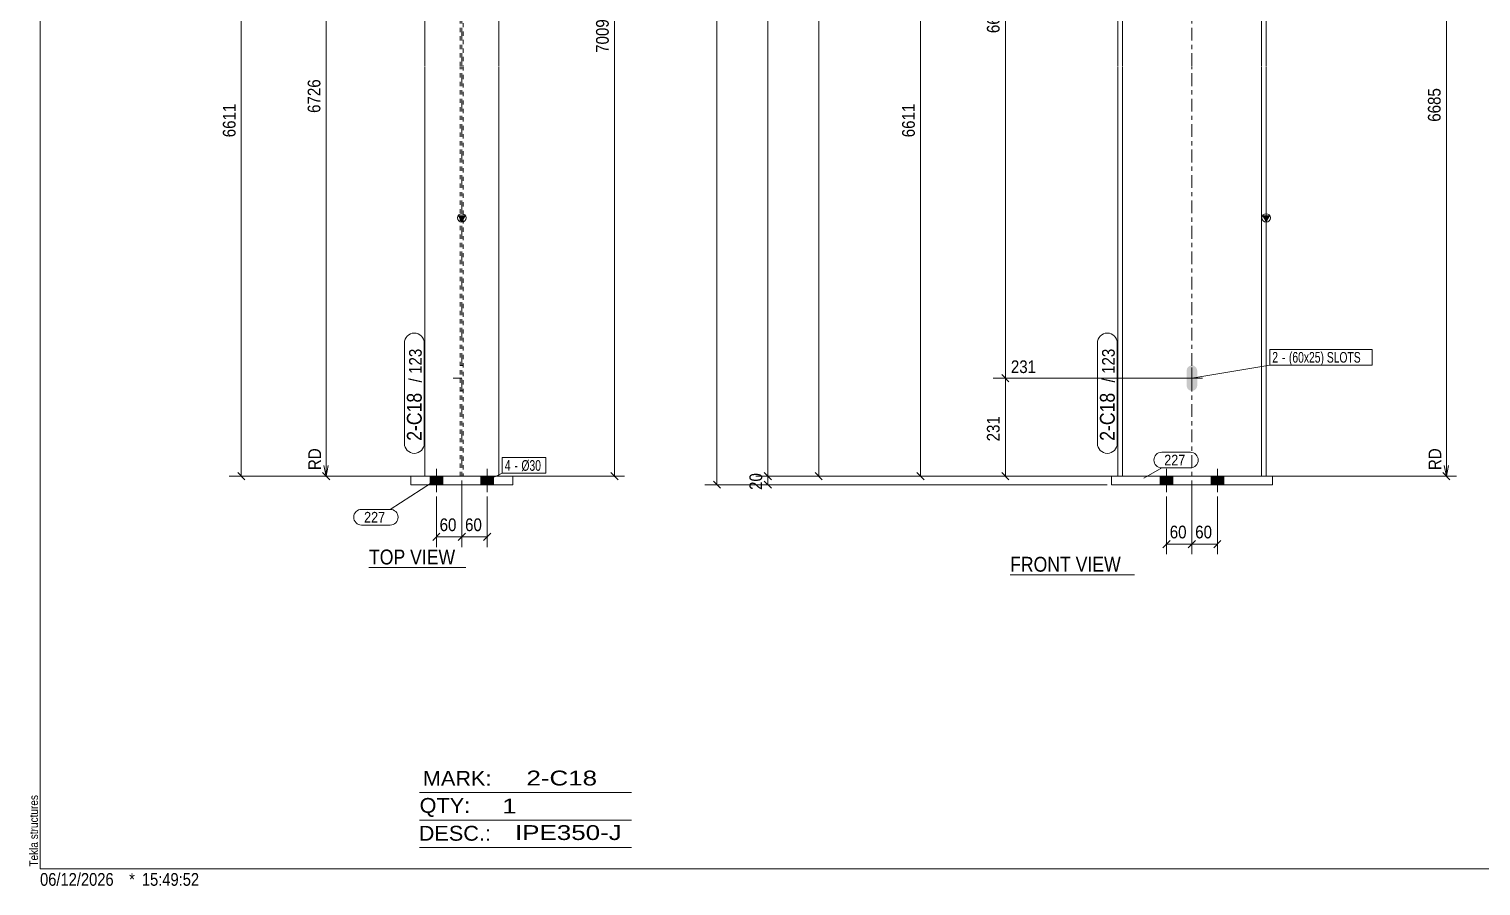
# Model space of a CAD drawing. Header units: millimetres. Extents: x 2 to 579, y 1 to 405.
# Drawn here: x 2.4 to 344.8, y 1 to 203 of the extents above; entities that cross this region are included whole.
import ezdxf

# ---------------------------------------------------------------- set-up
doc = ezdxf.new("R2010")
doc.units = ezdxf.units.MM
for name, pattern in [('XKITLINE00', [0]), ('XKITLINE01', [4, 1, -1, 1, -1]), ('XKITLINE02', [4, 2, -2]), ('XKITLINE03', [6, 3, -1, 1, -1])]:
    doc.linetypes.add(name, pattern=pattern)
for name, color, linetype, lineweight in [('Bolt', 3, 'Continuous', 0), ('BoltMark', 7, 'Continuous', 0), ('Dimensions', 7, 'Continuous', 0), ('DrawingSheet', 5, 'Continuous', 0), ('OtherObjectType', 7, 'Continuous', 0), ('Part', 2, 'Continuous', 0), ('PartMark', 7, 'Continuous', 0)]:
    doc.layers.add(name, color=color, linetype=linetype, lineweight=lineweight)
doc.styles.add('ARIAL', font='ARIAL.TTF')
doc.styles.add('ARIAL_NARROW', font='ARIALN.TTF')

# ---------------------------------------------------------------- blocks, each defined once
blk = doc.blocks.new('*A2')
at = {"layer": 'Bolt'}
for points in [[(277.1, 289.37), (276.63, 289.27), (276.15, 289.37), (275.74, 289.64), (275.47, 290.04), (275.38, 290.52), (275.38, 294.02), (275.47, 294.5), (275.74, 294.91), (276.15, 295.18), (276.63, 295.27), (277.1, 295.18), (277.51, 294.91), (277.78, 294.5), (277.88, 294.02), (277.88, 290.52), (277.78, 290.04), (277.51, 289.64)], [(277.1, 117.77), (276.63, 117.67), (276.15, 117.77), (275.74, 118.04), (275.47, 118.45), (275.38, 118.92), (275.38, 122.42), (275.47, 122.9), (275.74, 123.31), (276.15, 123.58), (276.63, 123.67), (277.1, 123.58), (277.51, 123.31), (277.78, 122.9), (277.88, 122.42), (277.88, 118.92), (277.78, 118.45), (277.51, 118.04)]]:
    blk.add_hatch(color=3, dxfattribs=at).paths.add_polyline_path(points, flags=17)
at = {"layer": 'Bolt', "color": 3, "linetype": 'XKITLINE00', "lineweight": 0}
for p, q in [((276.63, 294.77), (276.63, 289.77)), ((279.13, 292.27), (274.13, 292.27)), ((279.13, 120.67), (274.13, 120.67)), ((276.63, 123.17), (276.63, 118.17))]:
    blk.add_line(p, q, dxfattribs=at)
blk = doc.blocks.new('*A5')
at = {"layer": 'Bolt'}
for points in [[(272.13, 97.55), (272.13, 95.55), (269.13, 95.55), (269.13, 97.55)], [(272.13, 97.55), (272.13, 95.55), (269.13, 95.55), (269.13, 97.55)], [(284.13, 97.55), (284.13, 95.55), (281.13, 95.55), (281.13, 97.55)], [(284.13, 97.55), (284.13, 95.55), (281.13, 95.55), (281.13, 97.55)]]:
    blk.add_hatch(color=3, dxfattribs=at).paths.add_polyline_path(points, flags=17)
at = {"layer": 'Bolt', "color": 3, "linetype": 'XKITLINE00', "lineweight": 0}
for p, q in [((270.63, 99.3), (270.63, 93.8)), ((270.63, 99.3), (270.63, 93.8)), ((282.63, 99.3), (282.63, 93.8)), ((282.63, 99.3), (282.63, 93.8)), ((269.13, 97.55), (269.13, 95.55)), ((269.13, 97.55), (269.13, 95.55)), ((272.13, 97.55), (272.13, 95.55)), ((272.13, 97.55), (272.13, 95.55)), ((281.13, 97.55), (281.13, 95.55)), ((281.13, 97.55), (281.13, 95.55)), ((284.13, 97.55), (284.13, 95.55)), ((284.13, 97.55), (284.13, 95.55))]:
    blk.add_line(p, q, dxfattribs=at)
blk = doc.blocks.new('*A8')
at = {"layer": 'Part'}
blk.add_hatch(color=2, dxfattribs=at).paths.add_polyline_path([(293.33, 158.95), (294.93, 158.95), (294.13, 157.55)], flags=17)
at = {"layer": 'Part', "color": 7, "linetype": 'XKITLINE03', "lineweight": 0}
for p, q in [((276.63, 194.27), (276.63, 346.67)), ((276.63, 87.55), (276.63, 194.17))]:
    blk.add_line(p, q, dxfattribs=at)
at = {"layer": 'Part', "color": 2, "linetype": 'XKITLINE00', "lineweight": 0}
for p, q in [((260.23, 338.4), (259.13, 338.52)), ((259.13, 338.52), (259.13, 194.27)), ((260.23, 338.4), (260.23, 307.07)), ((293.03, 334.94), (293.03, 307.07)), ((293.03, 334.94), (294.13, 334.82)), ((294.13, 334.82), (294.13, 194.27)), ((260.23, 306.07), (260.23, 194.27)), ((293.03, 306.07), (293.03, 194.27)), ((259.13, 194.17), (259.13, 97.55)), ((260.23, 194.17), (260.23, 97.55)), ((293.03, 194.17), (293.03, 97.55)), ((294.13, 194.17), (294.13, 97.55)), ((294.13, 157.55), (293.33, 158.95)), ((293.33, 158.95), (294.93, 158.95)), ((294.93, 158.95), (294.13, 157.55))]:
    blk.add_line(p, q, dxfattribs=at)
at = {"layer": 'Part', "color": 7, "linetype": 'XKITLINE01', "lineweight": 0}
for p, q in [((293.03, 334.94), (260.23, 338.4)), ((260.23, 307.07), (260.23, 306.07)), ((293.03, 307.07), (293.03, 306.07)), ((294.13, 97.55), (259.13, 97.55))]:
    blk.add_line(p, q, dxfattribs=at)
at = {"layer": 'Part', "color": 2, "linetype": 'XKITLINE00', "lineweight": 0}
blk.add_circle((294.13, 158.45), 1, dxfattribs=at)
blk = doc.blocks.new('*A9')
at = {"layer": 'Part', "color": 2, "linetype": 'XKITLINE00', "lineweight": 0}
for p, q in [((295.63, 97.55), (257.63, 97.55)), ((257.63, 97.55), (257.63, 95.55)), ((295.63, 97.55), (295.63, 95.55)), ((295.63, 95.55), (257.63, 95.55))]:
    blk.add_line(p, q, dxfattribs=at)
blk = doc.blocks.new('*A16')
at = {"layer": 'Bolt', "color": 3, "linetype": 'XKITLINE02', "lineweight": 0}
for p, q in [((104.1, 295.27), (104.8, 295.27)), ((102.45, 292.27), (106.45, 292.27)), ((104.1, 289.27), (104.8, 289.27)), ((104.1, 123.67), (104.8, 123.67)), ((102.45, 120.67), (106.45, 120.67)), ((104.1, 117.67), (104.8, 117.67))]:
    blk.add_line(p, q, dxfattribs=at)
blk = doc.blocks.new('*A19')
at = {"layer": 'Bolt'}
for points in [[(99.95, 97.55), (99.95, 95.55), (96.95, 95.55), (96.95, 97.55)], [(99.95, 97.55), (99.95, 95.55), (96.95, 95.55), (96.95, 97.55)], [(111.95, 97.55), (111.95, 95.55), (108.95, 95.55), (108.95, 97.55)], [(111.95, 97.55), (111.95, 95.55), (108.95, 95.55), (108.95, 97.55)]]:
    blk.add_hatch(color=3, dxfattribs=at).paths.add_polyline_path(points, flags=17)
at = {"layer": 'Bolt', "color": 3, "linetype": 'XKITLINE00', "lineweight": 0}
for p, q in [((98.45, 99.3), (98.45, 93.8)), ((98.45, 99.3), (98.45, 93.8)), ((110.45, 99.3), (110.45, 93.8)), ((110.45, 99.3), (110.45, 93.8)), ((96.95, 97.55), (96.95, 95.55)), ((96.95, 97.55), (96.95, 95.55)), ((99.95, 97.55), (99.95, 95.55)), ((99.95, 97.55), (99.95, 95.55)), ((108.95, 97.55), (108.95, 95.55)), ((108.95, 97.55), (108.95, 95.55)), ((111.95, 97.55), (111.95, 95.55)), ((111.95, 97.55), (111.95, 95.55))]:
    blk.add_line(p, q, dxfattribs=at)
blk = doc.blocks.new('*A22')
at = {"layer": 'Part'}
blk.add_hatch(color=2, dxfattribs=at).paths.add_polyline_path([(103.65, 158.95), (105.25, 158.95), (104.45, 157.55)], flags=17)
at = {"layer": 'Part', "color": 7, "linetype": 'XKITLINE03', "lineweight": 0}
for p, q in [((104.45, 194.27), (104.45, 346.67)), ((104.45, 87.55), (104.45, 194.17))]:
    blk.add_line(p, q, dxfattribs=at)
at = {"layer": 'Part', "color": 2, "linetype": 'XKITLINE00', "lineweight": 0}
for p, q in [((113.2, 338.52), (95.7, 338.52)), ((95.7, 338.52), (95.7, 194.27)), ((113.2, 194.27), (113.2, 338.52)), ((95.7, 194.17), (95.7, 97.55)), ((113.2, 97.55), (113.2, 194.17)), ((104.45, 157.55), (103.65, 158.95)), ((103.65, 158.95), (105.25, 158.95)), ((105.25, 158.95), (104.45, 157.55))]:
    blk.add_line(p, q, dxfattribs=at)
at = {"layer": 'Part', "color": 7, "linetype": 'XKITLINE01', "lineweight": 0}
for p, q in [((104.1, 338.4), (95.7, 338.4)), ((104.1, 194.27), (104.1, 338.4)), ((104.8, 338.4), (104.8, 194.27)), ((104.8, 338.4), (113.2, 338.4)), ((104.1, 334.94), (95.7, 334.94)), ((95.7, 334.82), (113.2, 334.82)), ((104.8, 334.94), (113.2, 334.94)), ((104.1, 97.55), (104.1, 194.17)), ((104.8, 194.17), (104.8, 97.55)), ((95.7, 97.55), (113.2, 97.55))]:
    blk.add_line(p, q, dxfattribs=at)
at = {"layer": 'Part', "color": 2, "linetype": 'XKITLINE00', "lineweight": 0}
blk.add_circle((104.45, 158.45), 1, dxfattribs=at)
blk = doc.blocks.new('*A23')
at = {"layer": 'Part', "color": 2, "linetype": 'XKITLINE00', "lineweight": 0}
for p, q in [((92.45, 95.55), (92.45, 97.55)), ((92.45, 97.55), (116.45, 97.55)), ((116.45, 97.55), (116.45, 95.55)), ((116.45, 95.55), (92.45, 95.55))]:
    blk.add_line(p, q, dxfattribs=at)
blk = doc.blocks.new('*A33')
at = {"layer": 'DrawingSheet', "color": 5, "linetype": 'XKITLINE00', "lineweight": 0}
for p, q in [((5, 405), (5, 5)), ((5, 5), (579, 5))]:
    blk.add_line(p, q, dxfattribs=at)
at = {"layer": 'DrawingSheet', "color": 5, "style": 'ARIAL', "width": 0.85}
blk.add_text('Tekla structures', height=2, rotation=90, dxfattribs=at).set_placement((4.5, 5.5))
blk = doc.blocks.new('*A37')
at = {"layer": 'OtherObjectType', "color": 6, "linetype": 'XKITLINE00', "lineweight": 0}
for p, q in [((94.5, 23), (144.5, 23)), ((94.5, 16.5), (144.5, 16.5)), ((94.5, 10), (144.5, 10))]:
    blk.add_line(p, q, dxfattribs=at)
at = {"layer": 'OtherObjectType', "color": 6, "style": 'ARIAL_NARROW'}
for s, width, p in [('MARK:', 1.275, (95.27, 24.58)), ('2-C18', 1.525501, (119.69, 24.65)), ('QTY:', 1.275, (94.5, 18.19)), ('1', 1.525501, (113.99, 18.05)), ('DESC.:', 1.275, (94.29, 11.63)), ('IPE350-J', 1.525501, (117, 11.79))]:
    blk.add_text(s, height=3.5, dxfattribs=dict(at, width=width)).set_placement(p)
blk = doc.blocks.new('*A40')
at = {"layer": 'OtherObjectType', "color": 7, "style": 'ARIAL_NARROW', "width": 1.008832}
for s, p in [('06/12/2026', (4.99, 1)), ('*', (26, 1)), ('15:49:52', (29, 1))]:
    blk.add_text(s, height=3, dxfattribs=at).set_placement(p)
blk = doc.blocks.new('*A41')
at = {"layer": 'Dimensions', "color": 7, "linetype": 'XKITLINE00', "lineweight": 0}
for p, q in [((272.04, 356.15), (161.78, 356.15)), ((163.78, 357), (165.47, 355.31)), ((164.63, 95.55), (164.63, 356.15)), ((163.78, 96.4), (165.47, 94.7)), ((256.63, 95.55), (161.78, 95.55))]:
    blk.add_line(p, q, dxfattribs=at)
at = {"layer": 'Dimensions', "color": 3}
for p in [(164.63, 356.15), (164.63, 95.55)]:
    blk.add_point(p, dxfattribs=at)
at = {"layer": 'Dimensions', "color": 3, "style": 'ARIAL', "width": 0.85}
blk.add_text('7530', height=3, rotation=90.0002, dxfattribs=at).set_placement((163.28, 221.4))
blk = doc.blocks.new('*A42')
at = {"layer": 'Dimensions', "color": 7, "linetype": 'XKITLINE00', "lineweight": 0}
for p, q in [((258.13, 97.55), (173.78, 97.55)), ((175.78, 98.4), (177.47, 96.7)), ((175.78, 96.4), (177.47, 94.7)), ((176.63, 95.55), (176.63, 97.55)), ((256.63, 95.55), (173.78, 95.55))]:
    blk.add_line(p, q, dxfattribs=at)
at = {"layer": 'Dimensions', "color": 3}
for p in [(176.63, 97.55), (176.63, 95.55)]:
    blk.add_point(p, dxfattribs=at)
at = {"layer": 'Dimensions', "color": 3, "style": 'ARIAL', "width": 0.85}
blk.add_text('20', height=3, rotation=90.0002, dxfattribs=at).set_placement((175.28, 94.32))
blk = doc.blocks.new('*A43')
at = {"layer": 'Dimensions', "color": 7, "linetype": 'XKITLINE00', "lineweight": 0}
for p, q in [((175.78, 339.37), (177.47, 337.67)), ((258.13, 338.52), (173.78, 338.52)), ((176.63, 97.55), (176.63, 338.52)), ((258.13, 97.55), (173.78, 97.55)), ((175.78, 98.4), (177.47, 96.7))]:
    blk.add_line(p, q, dxfattribs=at)
at = {"layer": 'Dimensions', "color": 3}
for p in [(176.63, 338.52), (176.63, 97.55)]:
    blk.add_point(p, dxfattribs=at)
at = {"layer": 'Dimensions', "color": 3, "style": 'ARIAL', "width": 0.85}
blk.add_text('7334', height=3, rotation=90.0002, dxfattribs=at).set_placement((175.28, 213.58))
blk = doc.blocks.new('*A45')
at = {"layer": 'Dimensions', "color": 7, "linetype": 'XKITLINE00', "lineweight": 0}
for p, q in [((187.78, 339.1), (189.47, 337.41)), ((270.15, 338.25), (185.78, 338.25)), ((188.63, 97.55), (188.63, 338.25)), ((258.13, 97.55), (185.78, 97.55)), ((187.78, 98.4), (189.47, 96.7))]:
    blk.add_line(p, q, dxfattribs=at)
at = {"layer": 'Dimensions', "color": 3}
for p in [(188.63, 338.25), (188.63, 97.55)]:
    blk.add_point(p, dxfattribs=at)
at = {"layer": 'Dimensions', "color": 3, "style": 'ARIAL', "width": 0.85}
blk.add_text('7331', height=3, dxfattribs=at).set_placement((189.93, 339.45))
blk.add_text('7331', height=3, rotation=90.0002, dxfattribs=at).set_placement((187.28, 213.45))
blk = doc.blocks.new('*A49')
at = {"layer": 'Dimensions', "color": 7, "linetype": 'XKITLINE00', "lineweight": 0}
for p, q in [((211.78, 267.12), (213.47, 265.43)), ((259.23, 266.27), (209.78, 266.27)), ((212.63, 97.55), (212.63, 266.27)), ((258.13, 97.55), (209.78, 97.55)), ((211.78, 98.4), (213.47, 96.7))]:
    blk.add_line(p, q, dxfattribs=at)
at = {"layer": 'Dimensions', "color": 3}
for p in [(212.63, 266.27), (212.63, 97.55)]:
    blk.add_point(p, dxfattribs=at)
at = {"layer": 'Dimensions', "color": 3, "style": 'ARIAL', "width": 0.85}
blk.add_text('6611', height=3, dxfattribs=at).set_placement((213.93, 267.47))
blk.add_text('6611', height=3, rotation=90.0002, dxfattribs=at).set_placement((211.28, 177.46))
blk = doc.blocks.new('*A51')
at = {"layer": 'Dimensions', "color": 7, "linetype": 'XKITLINE00', "lineweight": 0}
for p, q in [((275.63, 120.67), (229.78, 120.67)), ((231.78, 121.52), (233.47, 119.83)), ((232.63, 97.55), (232.63, 120.67)), ((258.13, 97.55), (229.78, 97.55)), ((231.78, 98.4), (233.47, 96.7))]:
    blk.add_line(p, q, dxfattribs=at)
at = {"layer": 'Dimensions', "color": 3}
for p in [(232.63, 120.67), (232.63, 97.55)]:
    blk.add_point(p, dxfattribs=at)
at = {"layer": 'Dimensions', "color": 3, "style": 'ARIAL', "width": 0.85}
blk.add_text('231', height=3, dxfattribs=at).set_placement((233.93, 121.87))
blk.add_text('231', height=3, rotation=90.0002, dxfattribs=at).set_placement((231.28, 105.77))
blk = doc.blocks.new('*A52')
at = {"layer": 'Dimensions', "color": 7, "linetype": 'XKITLINE00', "lineweight": 0}
for p, q in [((275.63, 292.27), (229.78, 292.27)), ((231.78, 293.12), (233.47, 291.42)), ((232.63, 120.67), (232.63, 292.27)), ((275.63, 120.67), (229.78, 120.67)), ((231.78, 121.52), (233.47, 119.83))]:
    blk.add_line(p, q, dxfattribs=at)
at = {"layer": 'Dimensions', "color": 3}
for p in [(232.63, 292.27), (232.63, 120.67)]:
    blk.add_point(p, dxfattribs=at)
at = {"layer": 'Dimensions', "color": 3, "style": 'ARIAL', "width": 0.85}
blk.add_text('6871', height=3, dxfattribs=at).set_placement((233.93, 293.47))
blk.add_text('6640', height=3, rotation=90.0002, dxfattribs=at).set_placement((231.28, 202.02))
blk = doc.blocks.new('*A54')
at = {"layer": 'Dimensions', "color": 7, "linetype": 'XKITLINE00', "lineweight": 0}
for p, q in [((335.78, 274.45), (337.47, 272.75)), ((299.18, 273.6), (339.03, 273.6)), ((336.63, 97.55), (336.63, 273.6)), ((336.63, 104.77), (336.63, 97.55)), ((336.13, 100.05), (336.63, 97.55)), ((337.13, 100.05), (336.63, 97.55)), ((295.13, 97.55), (339.03, 97.55)), ((295.13, 97.55), (339.03, 97.55)), ((335.78, 98.4), (337.47, 96.7))]:
    blk.add_line(p, q, dxfattribs=at)
at = {"layer": 'Dimensions', "color": 3}
for p in [(336.63, 273.6), (336.63, 97.55)]:
    blk.add_point(p, dxfattribs=at)
at = {"layer": 'Dimensions', "color": 7}
blk.add_point((336.63, 97.55), dxfattribs=at)
at = {"layer": 'Dimensions', "color": 3, "style": 'ARIAL', "width": 0.85}
blk.add_text('6685', height=3, dxfattribs=at).set_placement((321.93, 274.8))
for s, p in [('6685', (335.28, 181.12)), ('RD', (335.43, 98.99))]:
    blk.add_text(s, height=3, rotation=90.0002, dxfattribs=at).set_placement(p)
blk = doc.blocks.new('*A61')
at = {"layer": 'Dimensions', "color": 7, "linetype": 'XKITLINE00', "lineweight": 0}
for p, q in [((276.63, 96.55), (276.63, 79.15)), ((270.63, 92.8), (270.63, 79.15)), ((271.47, 82.4), (269.78, 80.7)), ((277.47, 82.4), (275.78, 80.7)), ((270.63, 81.55), (276.63, 81.55))]:
    blk.add_line(p, q, dxfattribs=at)
at = {"layer": 'Dimensions', "color": 3}
for p in [(270.63, 81.55), (276.63, 81.55)]:
    blk.add_point(p, dxfattribs=at)
at = {"layer": 'Dimensions', "color": 3, "style": 'ARIAL', "width": 0.85}
blk.add_text('60', height=3, dxfattribs=at).set_placement((271.4, 82.9))
blk = doc.blocks.new('*A62')
at = {"layer": 'Dimensions', "color": 7, "linetype": 'XKITLINE00', "lineweight": 0}
for p, q in [((276.63, 96.55), (276.63, 79.15)), ((282.63, 92.8), (282.63, 79.15)), ((277.47, 82.4), (275.78, 80.7)), ((283.47, 82.4), (281.78, 80.7)), ((276.63, 81.55), (282.63, 81.55))]:
    blk.add_line(p, q, dxfattribs=at)
at = {"layer": 'Dimensions', "color": 3}
for p in [(276.63, 81.55), (282.63, 81.55)]:
    blk.add_point(p, dxfattribs=at)
at = {"layer": 'Dimensions', "color": 3, "style": 'ARIAL', "width": 0.85}
blk.add_text('60', height=3, dxfattribs=at).set_placement((277.4, 82.9))
blk = doc.blocks.new('*A67')
at = {"layer": 'BoltMark', "color": 7, "linetype": 'XKITLINE00', "lineweight": 0}
for p, q in [((294.98, 127.44), (319.1, 127.44)), ((294.98, 123.74), (294.98, 127.44)), ((319.1, 123.74), (319.1, 127.44)), ((276.63, 120.67), (294.98, 123.74)), ((294.98, 123.74), (319.1, 123.74))]:
    blk.add_line(p, q, dxfattribs=at)
at = {"layer": 'BoltMark', "color": 3, "style": 'ARIAL_NARROW', "width": 0.85}
for s, p in [('2', (295.58, 124.34)), ('(60x25) SLOTS', (299.51, 124.34)), ('-', (297.85, 124.34))]:
    blk.add_text(s, height=2.5, dxfattribs=at).set_placement(p)
blk = doc.blocks.new('*A72')
at = {"layer": 'PartMark', "color": 7, "linetype": 'XKITLINE00', "lineweight": 0}
for p, q in [((269.5, 103.21), (276.26, 103.21)), ((265.25, 97.12), (269.5, 99.51)), ((269.5, 99.51), (276.26, 99.51))]:
    blk.add_line(p, q, dxfattribs=at)
for centre, start, end in [((269.5, 101.36), 90, 270), ((276.26, 101.36), 270, 90)]:
    blk.add_arc(centre, 1.85, start, end, dxfattribs=at)
at = {"layer": 'PartMark', "color": 3, "style": 'ARIAL', "width": 0.85}
blk.add_text('227', height=2.5, dxfattribs=at).set_placement((270.1, 100.11))
blk = doc.blocks.new('*A73')
at = {"layer": 'PartMark', "color": 7, "linetype": 'XKITLINE00', "lineweight": 0}
for p, q in [((254.33, 105.3), (254.33, 128.95)), ((259.03, 105.3), (259.03, 128.95))]:
    blk.add_line(p, q, dxfattribs=at)
for centre, start, end in [((256.68, 128.95), 0, 180), ((256.68, 105.3), 180, 0)]:
    blk.add_arc(centre, 2.35, start, end, dxfattribs=at)
at = {"layer": 'PartMark', "color": 3, "style": 'ARIAL', "width": 0.85}
for s, p in [('123', (258.43, 121.67)), ('/', (258.43, 119.66))]:
    blk.add_text(s, height=3, rotation=90.0002, dxfattribs=at).set_placement(p)
at = {"layer": 'PartMark', "color": 1, "style": 'ARIAL', "width": 0.85}
blk.add_text('2-C18', height=3.5, rotation=90.0002, dxfattribs=at).set_placement((258.43, 105.9))
blk = doc.blocks.new('*A76')
at = {"layer": 'OtherObjectType', "color": 7, "linetype": 'XKITLINE00', "lineweight": 0}
blk.add_line((233.75, 74.3), (263.05, 74.3), dxfattribs=at)
at = {"layer": 'OtherObjectType', "color": 7, "style": 'ARIAL', "width": 0.85}
blk.add_text('FRONT VIEW', height=3.5, dxfattribs=at).set_placement((233.75, 75.05))
blk = doc.blocks.new('*A77')
at = {"layer": 'Dimensions', "color": 7, "linetype": 'XKITLINE00', "lineweight": 0}
for p, q in [((104.45, 96.55), (104.45, 80.86)), ((98.45, 92.8), (98.45, 80.86)), ((99.3, 84.11), (97.6, 82.42)), ((98.45, 83.26), (104.45, 83.26)), ((105.3, 84.11), (103.6, 82.42))]:
    blk.add_line(p, q, dxfattribs=at)
at = {"layer": 'Dimensions', "color": 3}
for p in [(98.45, 83.26), (104.45, 83.26)]:
    blk.add_point(p, dxfattribs=at)
at = {"layer": 'Dimensions', "color": 3, "style": 'ARIAL', "width": 0.85}
blk.add_text('60', height=3, dxfattribs=at).set_placement((99.22, 84.61))
blk = doc.blocks.new('*A78')
at = {"layer": 'Dimensions', "color": 7, "linetype": 'XKITLINE00', "lineweight": 0}
for p, q in [((104.45, 96.55), (104.45, 80.86)), ((110.45, 92.8), (110.45, 80.86)), ((105.3, 84.11), (103.6, 82.42)), ((104.45, 83.26), (110.45, 83.26)), ((111.3, 84.11), (109.6, 82.42))]:
    blk.add_line(p, q, dxfattribs=at)
at = {"layer": 'Dimensions', "color": 3}
for p in [(104.45, 83.26), (110.45, 83.26)]:
    blk.add_point(p, dxfattribs=at)
at = {"layer": 'Dimensions', "color": 3, "style": 'ARIAL', "width": 0.85}
blk.add_text('60', height=3, dxfattribs=at).set_placement((105.22, 84.61))
blk = doc.blocks.new('*A83')
at = {"layer": 'Dimensions', "color": 7, "linetype": 'XKITLINE00', "lineweight": 0}
for p, q in [((120.8, 306.07), (142.85, 306.07)), ((139.6, 306.91), (141.3, 305.22)), ((140.45, 97.55), (140.45, 306.07)), ((114.2, 97.55), (142.85, 97.55)), ((139.6, 98.4), (141.3, 96.7))]:
    blk.add_line(p, q, dxfattribs=at)
at = {"layer": 'Dimensions', "color": 3}
for p in [(140.45, 306.07), (140.45, 97.55)]:
    blk.add_point(p, dxfattribs=at)
at = {"layer": 'Dimensions', "color": 3, "style": 'ARIAL', "width": 0.85}
blk.add_text('7009', height=3, dxfattribs=at).set_placement((130.25, 307.27))
blk.add_text('7009', height=3, rotation=90.0002, dxfattribs=at).set_placement((139.1, 197.36))
blk = doc.blocks.new('*A85')
at = {"layer": 'Dimensions', "color": 7, "linetype": 'XKITLINE00', "lineweight": 0}
for p, q in [((51.6, 267.12), (53.3, 265.43)), ((95.1, 266.27), (49.6, 266.27)), ((52.45, 97.55), (52.45, 266.27)), ((94.7, 97.55), (49.6, 97.55)), ((51.6, 98.4), (53.3, 96.7))]:
    blk.add_line(p, q, dxfattribs=at)
at = {"layer": 'Dimensions', "color": 3}
for p in [(52.45, 266.27), (52.45, 97.55)]:
    blk.add_point(p, dxfattribs=at)
at = {"layer": 'Dimensions', "color": 3, "style": 'ARIAL', "width": 0.85}
blk.add_text('6611', height=3, dxfattribs=at).set_placement((53.75, 267.47))
blk.add_text('6611', height=3, rotation=90.0002, dxfattribs=at).set_placement((51.1, 177.46))
blk = doc.blocks.new('*A87')
at = {"layer": 'Dimensions', "color": 7, "linetype": 'XKITLINE00', "lineweight": 0}
for p, q in [((98.45, 277.75), (69.6, 277.75)), ((71.6, 278.6), (73.3, 276.91)), ((72.45, 97.55), (72.45, 277.75)), ((72.45, 104.77), (72.45, 97.55)), ((71.95, 100.05), (72.45, 97.55)), ((72.95, 100.05), (72.45, 97.55)), ((94.7, 97.55), (67.95, 97.55)), ((94.7, 97.55), (69.6, 97.55)), ((71.6, 98.4), (73.3, 96.7))]:
    blk.add_line(p, q, dxfattribs=at)
at = {"layer": 'Dimensions', "color": 3}
for p in [(72.45, 277.75), (72.45, 97.55)]:
    blk.add_point(p, dxfattribs=at)
at = {"layer": 'Dimensions', "color": 7}
blk.add_point((72.45, 97.55), dxfattribs=at)
at = {"layer": 'Dimensions', "color": 3, "style": 'ARIAL', "width": 0.85}
blk.add_text('6726', height=3, dxfattribs=at).set_placement((73.75, 278.95))
for s, p in [('6726', (71.1, 183.2)), ('RD', (71.25, 98.99))]:
    blk.add_text(s, height=3, rotation=90.0002, dxfattribs=at).set_placement(p)
blk = doc.blocks.new('*A96')
at = {"layer": 'BoltMark', "color": 7, "linetype": 'XKITLINE00', "lineweight": 0}
for p, q in [((113.99, 101.94), (124.28, 101.94)), ((113.99, 98.24), (113.99, 101.94)), ((124.28, 98.24), (124.28, 101.94)), ((110.45, 96.55), (113.99, 98.24)), ((113.99, 98.24), (124.28, 98.24))]:
    blk.add_line(p, q, dxfattribs=at)
at = {"layer": 'BoltMark', "color": 3, "style": 'ARIAL_NARROW', "width": 0.85}
for s, p in [('4', (114.59, 98.84)), ('-', (116.86, 98.84)), ('Ø30', (118.51, 98.84))]:
    blk.add_text(s, height=2.5, dxfattribs=at).set_placement(p)
blk = doc.blocks.new('*A103')
at = {"layer": 'PartMark', "color": 7, "linetype": 'XKITLINE00', "lineweight": 0}
for p, q in [((97.28, 95.98), (87.57, 89.74)), ((80.81, 89.74), (87.57, 89.74)), ((80.81, 86.04), (87.57, 86.04))]:
    blk.add_line(p, q, dxfattribs=at)
for centre, start, end in [((80.81, 87.89), 90, 270), ((87.57, 87.89), 270, 90)]:
    blk.add_arc(centre, 1.85, start, end, dxfattribs=at)
at = {"layer": 'PartMark', "color": 3, "style": 'ARIAL', "width": 0.85}
blk.add_text('227', height=2.5, dxfattribs=at).set_placement((81.41, 86.64))
blk = doc.blocks.new('*A104')
at = {"layer": 'PartMark', "color": 7, "linetype": 'XKITLINE00', "lineweight": 0}
for p, q in [((90.9, 105.3), (90.9, 128.95)), ((95.6, 105.3), (95.6, 128.95))]:
    blk.add_line(p, q, dxfattribs=at)
for centre, start, end in [((93.25, 128.95), 0, 180), ((93.25, 105.3), 180, 0)]:
    blk.add_arc(centre, 2.35, start, end, dxfattribs=at)
at = {"layer": 'PartMark', "color": 3, "style": 'ARIAL', "width": 0.85}
for s, p in [('123', (95, 121.67)), ('/', (95, 119.66))]:
    blk.add_text(s, height=3, rotation=90.0002, dxfattribs=at).set_placement(p)
at = {"layer": 'PartMark', "color": 1, "style": 'ARIAL', "width": 0.85}
blk.add_text('2-C18', height=3.5, rotation=90.0002, dxfattribs=at).set_placement((95, 105.9))
blk = doc.blocks.new('*A105')
at = {"layer": 'OtherObjectType', "color": 7, "linetype": 'XKITLINE00', "lineweight": 0}
blk.add_line((82.56, 76.01), (105.39, 76.01), dxfattribs=at)
at = {"layer": 'OtherObjectType', "color": 7, "style": 'ARIAL', "width": 0.85}
blk.add_text('TOP VIEW', height=3.5, dxfattribs=at).set_placement((82.56, 76.76))

msp = doc.modelspace()

# ---------------------------------------------------------------- block references
at = {"lineweight": 0}
for name in ['*A33', '*A41', '*A45', '*A43', '*A83', '*A16', '*A52', '*A2', '*A87', '*A54', '*A85', '*A49', '*A104', '*A73', '*A67', '*A51', '*A72', '*A19', '*A96', '*A5', '*A103', '*A23', '*A77', '*A78', '*A42', '*A9', '*A61', '*A62', '*A105', '*A76', '*A37', '*A40']:
    msp.add_blockref(name, (0, 0), dxfattribs=at)
at = {"layer": 'Part', "lineweight": 0}
for name in ['*A22', '*A8']:
    msp.add_blockref(name, (0, 0), dxfattribs=at)

doc.saveas('drawing.dxf')
